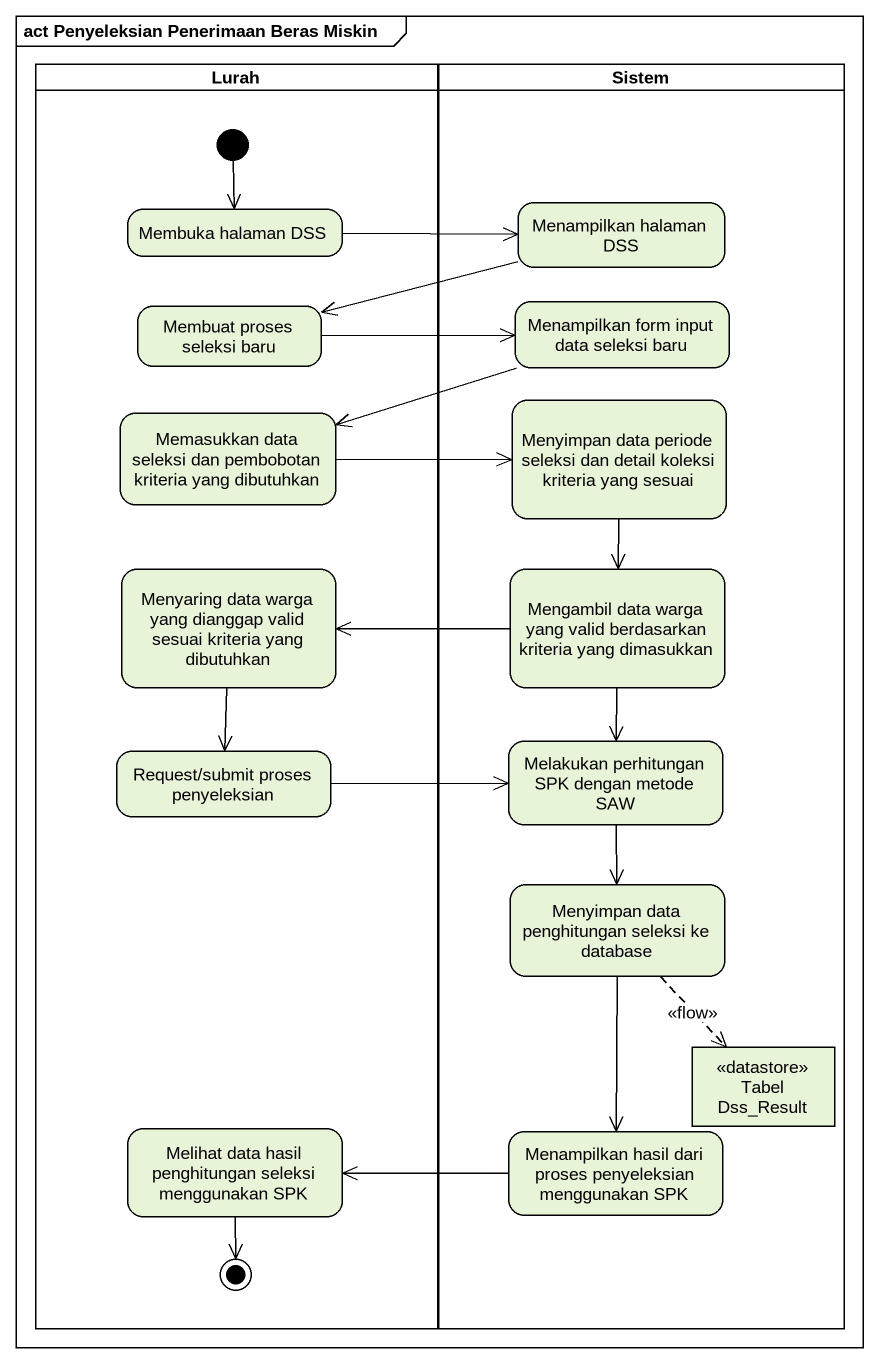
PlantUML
@startuml
mainframe act Penyeleksian Penerimaan Beras Miskin
hide empty description
state Lurah <<partition>> {
  state "Membuka halaman DSS" as Membuka_halaman_DSS
  state "Membuat proses seleksi baru" as Membuat_proses_seleksi_baru
  state "Memasukkan data seleksi dan pembobotan kriteria yang dibutuhkan" as Memasukkan_data_seleksi_dan
  state "Menyaring data warga yang dianggap valid sesuai kriteria yang dibutuhkan" as Menyaring_data_warga_yang
  state "Request/submit proses penyeleksian" as Request_submit_proses
  state "Melihat data hasil penghitungan seleksi menggunakan SPK" as Melihat_data_hasil
  [*] --> Membuka_halaman_DSS
  Melihat_data_hasil --> [*]
}
state Sistem <<partition>> {
  state "Menampilkan halaman DSS" as Menampilkan_halaman_DSS
  state "Menampilkan form input data seleksi baru" as Menampilkan_form_input_data
  state "Menyimpan data periode seleksi dan detail koleksi kriteria yang sesuai" as Menyimpan_data_periode
  state "Mengambil data warga yang valid berdasarkan kriteria yang dimasukkan" as Mengambil_data_warga_yang
  state "Melakukan perhitungan SPK dengan metode SAW" as Melakukan_perhitungan_SPK
  state "Menyimpan data penghitungan seleksi ke database" as Menyimpan_data_penghitungan
  state "Tabel Dss_Result" as Tabel_Dss_Result <<datastore>>
  state "Menampilkan hasil dari proses penyeleksian menggunakan SPK" as Menampilkan_hasil_dari
}
Membuka_halaman_DSS -right-> Menampilkan_halaman_DSS
Menampilkan_halaman_DSS -left-> Membuat_proses_seleksi_baru
Membuat_proses_seleksi_baru -right-> Menampilkan_form_input_data
Menampilkan_form_input_data -left-> Memasukkan_data_seleksi_dan
Memasukkan_data_seleksi_dan -right-> Menyimpan_data_periode
Menyimpan_data_periode --> Mengambil_data_warga_yang
Menyaring_data_warga_yang --> Request_submit_proses
Mengambil_data_warga_yang -left-> Menyaring_data_warga_yang
Mengambil_data_warga_yang --> Melakukan_perhitungan_SPK
Request_submit_proses -right-> Melakukan_perhitungan_SPK
Melakukan_perhitungan_SPK --> Menyimpan_data_penghitungan
Menyimpan_data_penghitungan -[dashed]-> Tabel_Dss_Result : <<flow>>
Menyimpan_data_penghitungan --> Menampilkan_hasil_dari
Menampilkan_hasil_dari -left-> Melihat_data_hasil
@enduml
